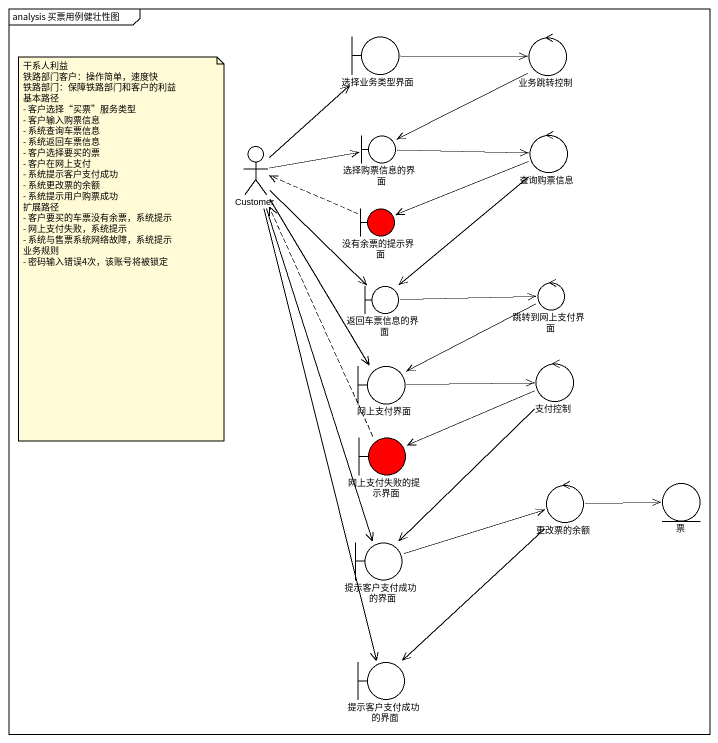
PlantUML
@startuml
mainframe analysis 买票用例健壮性图
boundary 选择业务类型界面
control 业务跳转控制
boundary 选择购票信息的界面
control 查询购票信息
actor Customer
boundary 没有余票的提示界面 #FF0000
boundary 返回车票信息的界面
control 跳转到网上支付界面
boundary 网上支付界面
control 支付控制
boundary 网上支付失败的提示界面 #FF0000
control 更改票的余额
entity 票
boundary 提示客户支付成功的界面
boundary "提示客户支付成功的界面" as 提示客户支付成功的界面_2
选择业务类型界面 -right-> 业务跳转控制
业务跳转控制 -left-> 选择购票信息的界面
选择购票信息的界面 -right-> 查询购票信息
查询购票信息 -left-> 没有余票的提示界面
查询购票信息 --> 返回车票信息的界面
Customer -up-> 选择业务类型界面
Customer -right-> 选择购票信息的界面
Customer --> 返回车票信息的界面
Customer --> 网上支付界面
Customer --> 提示客户支付成功的界面
Customer --> 提示客户支付成功的界面_2
没有余票的提示界面 .left.> Customer
返回车票信息的界面 -right-> 跳转到网上支付界面
跳转到网上支付界面 -left-> 网上支付界面
网上支付界面 -right-> 支付控制
支付控制 -left-> 网上支付失败的提示界面
支付控制 --> 提示客户支付成功的界面
网上支付失败的提示界面 .up.> Customer
更改票的余额 -right-> 票
更改票的余额 --> 提示客户支付成功的界面_2
提示客户支付成功的界面 -right-> 更改票的余额
note as N1
  干系人利益
  铁路部门客户：操作简单，速度快
  铁路部门：保障铁路部门和客户的利益
  基本路径
  - 客户选择“买票”服务类型
  - 客户输入购票信息
  - 系统查询车票信息
  - 系统返回车票信息
  - 客户选择要买的票
  - 客户在网上支付
  - 系统提示客户支付成功
  - 系统更改票的余额
  - 系统提示用户购票成功
  扩展路径
  - 客户要买的车票没有余票，系统提示
  - 网上支付失败，系统提示
  - 系统与售票系统网络故障，系统提示
  业务规则
  - 密码输入错误4次，该账号将被锁定
end note
@enduml
